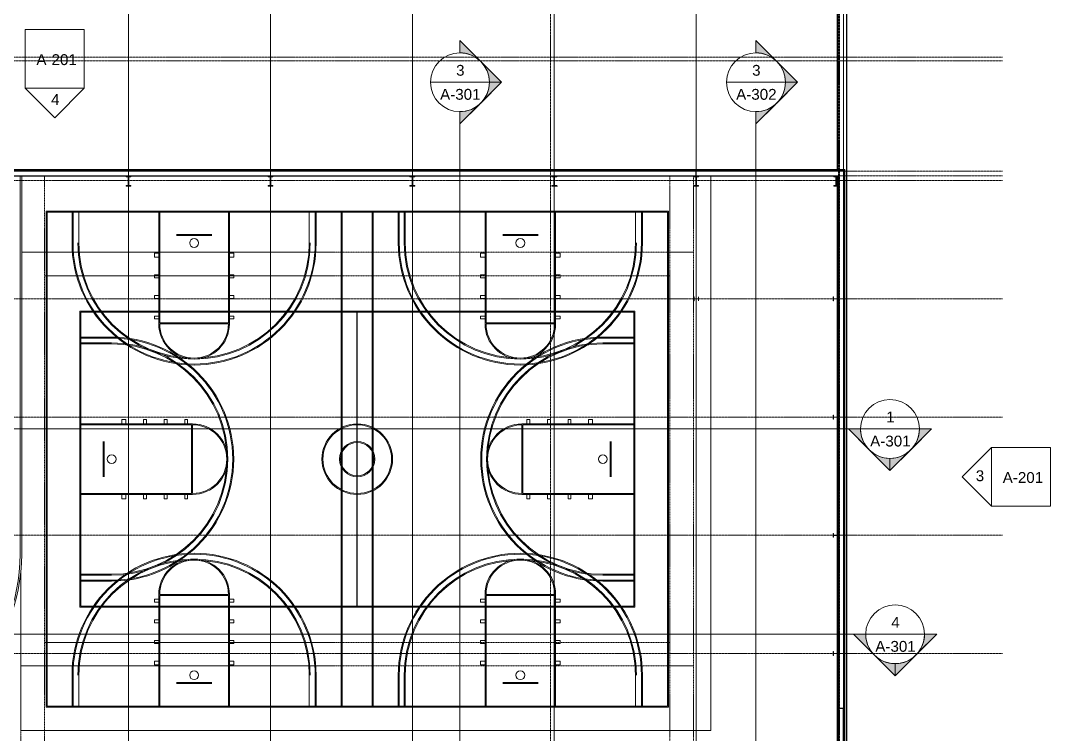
# Model space of a CAD drawing. Header units: inches. Extents: x 21400 to 32519, y -23426 to -19984.
# Drawn here: x 30418 to 32519, y -22274 to -20817 of the extents above; entities that cross this region are included whole.
import ezdxf

# ---------------------------------------------------------------- set-up
doc = ezdxf.new("R2010")
doc.units = ezdxf.units.IN
doc.header["$MEASUREMENT"] = 0
for name, pattern in [('Dash 1_16_', [0.125, 0.0625, -0.0625]), ('Grid Line 1_2_', [0.875, 0.5, -0.125, 0.125, -0.125]), ('Hidden', [0.28125, 0.1875, -0.09375])]:
    doc.linetypes.add(name, pattern=pattern)
for name, color, linetype, lineweight in [('A-FLOR', 192, 'Continuous', 9), ('A-FLOR-CLRS', 90, 'Dash 1_16_', 9), ('A-FLOR-HRAL', 11, 'Continuous', 9), ('A-FLOR-OTLN', 90, 'Continuous', 9), ('A-GLAZ-CWMG', 51, 'Continuous', 9), ('A-PROP-SBCK', 71, 'Hidden', 25), ('A-WALL', 113, 'Continuous', 9), ('A-WALL-PATT', 111, 'Continuous', 25), ('C-BLDG-PADS', 91, 'Continuous', 9), ('C-TOPO', 7, 'Continuous', 9), ('G-ANNO-SYMB', 111, 'Continuous', 9), ('L-SITE-WALL', 31, 'Continuous', 9), ('S-BEAM', 12, 'Continuous', 9), ('S-COLS', 52, 'Continuous', 9), ('S-GRID', 1, 'Continuous', 9)]:
    doc.layers.add(name, color=color, linetype=linetype, lineweight=lineweight)
doc.styles.add('Arial_1', font='arial.ttf', dxfattribs={"height": 22.129491})
pattern_1 = [(45, (5815.684, 0), (-23.758788, 23.758788), []), (45, (5815.684, 36), (-23.758788, 23.758788), [])]
pattern_2 = [(0, (5815.684, 0), (0, 30), []), (90, (5815.684, 0), (-30, 2e-15), [])]
pattern_3 = [(225, (31507.074, -22360.053), (23.758788, -23.758788), []), (225, (31507.074, -22396.053), (23.758788, -23.758788), [])]
pattern_4 = [(225, (31217.574, -22360.053), (23.758788, -23.758788), []), (225, (31217.574, -22396.053), (23.758788, -23.758788), [])]
pattern_5 = [(225, (30928.074, -22360.053), (23.758788, -23.758788), []), (225, (30928.074, -22396.053), (23.758788, -23.758788), [])]
pattern_6 = [(225, (30638.574, -22360.053), (23.758788, -23.758788), []), (225, (30638.574, -22396.053), (23.758788, -23.758788), [])]
pattern_7 = [(225, (32082.074, -22360.053), (23.758788, -23.758788), []), (225, (32082.074, -22396.053), (23.758788, -23.758788), [])]
pattern_8 = [(225, (31796.574, -22360.053), (23.758788, -23.758788), []), (225, (31796.574, -22396.053), (23.758788, -23.758788), [])]

# ---------------------------------------------------------------- blocks, each defined once
blk = doc.blocks.new('Rectangular Mullion - Profile_Polycarbonate_right-1075932-Roof Low')
at = {"layer": 'A-GLAZ-CWMG', "lineweight": 13}
for p, q in [((0, 1.141125), (-3.622, 1.141125)), ((-3.622, 1.141125), (-3.622, 0.787125)), ((-3.622, 0.787125), (-3.372, 0.787125)), ((-3.5595, 0.849625), (-3.5595, 1.078625)), ((-3.5595, 1.078625), (-0.0625, 1.078625)), ((-3.372, 0.849625), (-3.5595, 0.849625)), ((-3.372, 0.787125), (-3.372, 0.849625)), ((-0.0625, 1.078625), (-0.0625, -0.922375)), ((0, -0.984875), (0, 1.141125)), ((-2.7715, -0.859875), (-2.834, -0.859875)), ((-2.834, -0.859875), (-2.834, -0.984875)), ((-2.834, -0.984875), (0, -0.984875)), ((-2.7715, -0.922375), (-2.7715, -0.859875)), ((-0.0625, -0.922375), (-2.7715, -0.922375))]:
    blk.add_line(p, q, dxfattribs=at)
blk = doc.blocks.new('Top Rail Type - Top Rail_Internal_-939601-Roof Low')
at = {"layer": 'A-FLOR-HRAL'}
for p, q in [((24604.9, -21134.4), (24601.9, -21134.4)), ((24601.9, -21134.4), (24601.9, -21906.1)), ((24604.9, -21134.4), (24604.9, -21906.1)), ((23084.4, -21165.6), (23087.4, -21165.6)), ((23084.4, -21254.6), (23084.4, -21165.6)), ((23087.4, -21256.6), (23087.4, -21165.6)), ((22871.7, -21906.1), (22871.7, -21584.1)), ((22874.8, -21906.1), (22874.8, -21584.1)), ((24243.4, -22264.5), (23233.3, -22264.5)), ((24243.4, -22267.6), (23233.3, -22267.6))]:
    blk.add_line(p, q, dxfattribs=at)
for centre, radius, start, end in [((23233.3, -21584.1), 361.5, 114.3202, 180), ((23233.3, -21584.1), 358.5, 114.0064, 180), ((23233.3, -21906.1), 361.5, 180, 270), ((23233.3, -21906.1), 358.5, 180, 270), ((24243.4, -21906.1), 358.5, 270, 0), ((24243.4, -21906.1), 361.5, 270, 0)]:
    blk.add_arc(centre, radius, start, end, dxfattribs=at)
blk = doc.blocks.new('columns and girder2 - one-1075720-Roof Low')
at = {"layer": 'S-BEAM'}
h = blk.add_hatch(dxfattribs=at)
h.set_pattern_fill('FP_8', color=256, style=0, pattern_type=2)
h.set_pattern_definition(pattern_3)
h.paths.add_polyline_path([(5, -1.3), (3, -1.3), (3, -2), (5, -2)], flags=0)
h.paths.add_polyline_path([(-5, -1.3), (-5, -2), (-3, -2), (-3, -1.3)], flags=0)
h.paths.add_polyline_path([(5, -20), (-5, -20), (-5, -21.5), (5, -21.5)], flags=0)
h.paths.add_polyline_path([(-5, -1204.8), (-5, -1206.3), (5, -1206.3), (5, -1204.8)], flags=0)
h.paths.add_polyline_path([(5, -1224.3), (-5, -1224.3), (-5, -1225.8), (5, -1225.8)], flags=0)
h = blk.add_hatch(dxfattribs=at)
h.set_pattern_fill('FP_8', color=256, style=0, pattern_type=2)
h.set_pattern_definition(pattern_3)
h.paths.add_polyline_path([(-0.4, -11.4), (-0.5, -11.4), (-0.3, -11.4)], flags=0)
h.paths.add_polyline_path([(0, -11.5), (-0.6, -11.5), (-0.6, -20), (0.6, -20), (0.6, -11.5), (0.5, -11.5)], flags=0)
h.paths.add_polyline_path([(-0.6, -1206.3), (-0.6, -1224.3), (0.6, -1224.3), (0.6, -1206.3)], flags=0)
at = {"layer": 'S-BEAM', "lineweight": 15}
for p, q in [((-5, -1.3), (-5, -2)), ((-5, -2), (-3, -2)), ((5, -20), (-5, -20)), ((-5, -20), (-5, -21.5)), ((-0.6, -11.5), (-0.6, -20)), ((-0.6, -20), (0.6, -20)), ((0.6, -20), (0.6, -11.5)), ((3, -2), (5, -2)), ((5, -2), (5, -1.3)), ((5, -21.5), (5, -20)), ((-5, -21.5), (5, -21.5)), ((5, -1204.8), (-5, -1204.8)), ((-5, -1204.8), (-5, -1206.3)), ((-5, -1206.3), (5, -1206.3)), ((0.6, -1206.3), (-0.6, -1206.3)), ((-0.6, -1206.3), (-0.6, -1224.3)), ((0.6, -1224.3), (0.6, -1206.3)), ((5, -1206.3), (5, -1204.8)), ((5, -1224.3), (-5, -1224.3)), ((-5, -1224.3), (-5, -1225.8)), ((-0.6, -1224.3), (0.6, -1224.3)), ((5, -1225.8), (5, -1224.3))]:
    blk.add_line(p, q, dxfattribs=at)
blk = doc.blocks.new('columns and girder2 - one-V11-Roof Low')
at = {"layer": 'S-BEAM'}
h = blk.add_hatch(dxfattribs=at)
h.set_pattern_fill('FP_9', color=256, style=0, pattern_type=2)
h.set_pattern_definition(pattern_4)
h.paths.add_polyline_path([(5, -1.3), (3, -1.3), (3, -2), (5, -2)], flags=0)
h.paths.add_polyline_path([(-3, -1.3), (-5, -1.3), (-5, -2), (-3, -2), (-3, -1.7)], flags=0)
h.paths.add_polyline_path([(5, -20), (-5, -20), (-5, -21.5), (5, -21.5)], flags=0)
h.paths.add_polyline_path([(-5, -1204.8), (-5, -1206.3), (5, -1206.3), (5, -1204.8)], flags=0)
h.paths.add_polyline_path([(-5, -1224.3), (-5, -1225.8), (5, -1225.8), (5, -1224.3)], flags=0)
h = blk.add_hatch(dxfattribs=at)
h.set_pattern_fill('FP_9', color=256, style=0, pattern_type=2)
h.set_pattern_definition(pattern_4)
h.paths.add_polyline_path([(0.6, -11.5), (-0.6, -11.5), (-0.6, -20), (0.6, -20)], flags=0)
h.paths.add_polyline_path([(-0.6, -1206.3), (-0.6, -1224.3), (0.6, -1224.3), (0.6, -1206.3)], flags=0)
at = {"layer": 'S-BEAM', "lineweight": 15}
for p, q in [((-5, -1.3), (-5, -2)), ((-5, -2), (-3, -2)), ((5, -20), (-5, -20)), ((-5, -20), (-5, -21.5)), ((-0.6, -11.5), (-0.6, -20)), ((-0.6, -20), (0.6, -20)), ((0.6, -20), (0.6, -11.5)), ((3, -2), (5, -2)), ((5, -2), (5, -1.3)), ((5, -21.5), (5, -20)), ((-5, -21.5), (5, -21.5)), ((5, -1204.8), (-5, -1204.8)), ((-5, -1204.8), (-5, -1206.3)), ((-5, -1206.3), (5, -1206.3)), ((0.6, -1206.3), (-0.6, -1206.3)), ((-0.6, -1206.3), (-0.6, -1224.3)), ((0.6, -1224.3), (0.6, -1206.3)), ((5, -1206.3), (5, -1204.8)), ((5, -1224.3), (-5, -1224.3)), ((-5, -1224.3), (-5, -1225.8)), ((-0.6, -1224.3), (0.6, -1224.3)), ((5, -1225.8), (5, -1224.3))]:
    blk.add_line(p, q, dxfattribs=at)
blk = doc.blocks.new('columns and girder2 - one-V12-Roof Low')
at = {"layer": 'S-BEAM'}
h = blk.add_hatch(dxfattribs=at)
h.set_pattern_fill('FP_10', color=256, style=0, pattern_type=2)
h.set_pattern_definition(pattern_5)
h.paths.add_polyline_path([(5, -1.3), (3, -1.3), (3, -2), (5, -2)], flags=0)
h.paths.add_polyline_path([(-3, -1.3), (-5, -1.3), (-5, -2), (-3, -2), (-3, -1.7)], flags=0)
h.paths.add_polyline_path([(5, -20), (-5, -20), (-5, -21.5), (5, -21.5)], flags=0)
h.paths.add_polyline_path([(-5, -1204.8), (-5, -1206.3), (5, -1206.3), (5, -1204.8)], flags=0)
h.paths.add_polyline_path([(-5, -1224.3), (-5, -1225.8), (5, -1225.8), (5, -1224.3)], flags=0)
h = blk.add_hatch(dxfattribs=at)
h.set_pattern_fill('FP_10', color=256, style=0, pattern_type=2)
h.set_pattern_definition(pattern_5)
h.paths.add_polyline_path([(-0.4, -11.4), (0, -11.4), (0, -11.4)], flags=0)
h.paths.add_polyline_path([(0.6, -11.5), (-0.6, -11.5), (-0.6, -20), (0.6, -20)], flags=0)
h.paths.add_polyline_path([(-0.6, -1206.3), (-0.6, -1224.3), (0.6, -1224.3), (0.6, -1206.3)], flags=0)
at = {"layer": 'S-BEAM', "lineweight": 15}
for p, q in [((-5, -1.3), (-5, -2)), ((-5, -2), (-3, -2)), ((5, -20), (-5, -20)), ((-5, -20), (-5, -21.5)), ((-0.6, -11.5), (-0.6, -20)), ((-0.6, -20), (0.6, -20)), ((0.6, -20), (0.6, -11.5)), ((3, -2), (5, -2)), ((5, -2), (5, -1.3)), ((5, -21.5), (5, -20)), ((-5, -21.5), (5, -21.5)), ((5, -1204.8), (-5, -1204.8)), ((-5, -1204.8), (-5, -1206.3)), ((-5, -1206.3), (5, -1206.3)), ((0.6, -1206.3), (-0.6, -1206.3)), ((-0.6, -1206.3), (-0.6, -1224.3)), ((0.6, -1224.3), (0.6, -1206.3)), ((5, -1206.3), (5, -1204.8)), ((5, -1224.3), (-5, -1224.3)), ((-5, -1224.3), (-5, -1225.8)), ((-0.6, -1224.3), (0.6, -1224.3)), ((5, -1225.8), (5, -1224.3))]:
    blk.add_line(p, q, dxfattribs=at)
blk = doc.blocks.new('columns and girder2 - one-V13-Roof Low')
at = {"layer": 'S-BEAM'}
h = blk.add_hatch(dxfattribs=at)
h.set_pattern_fill('FP_11', color=256, style=0, pattern_type=2)
h.set_pattern_definition(pattern_6)
h.paths.add_polyline_path([(-5, -1.3), (-5, -2), (-3, -2), (-3, -1.3), (-3.2, -1.3)], flags=0)
h.paths.add_polyline_path([(5, -1.3), (3, -1.3), (3, -2), (5, -2)], flags=0)
h.paths.add_polyline_path([(5, -20), (-5, -20), (-5, -21.5), (5, -21.5)], flags=0)
h.paths.add_polyline_path([(5, -1204.8), (-5, -1204.8), (-5, -1206.3), (5, -1206.3)], flags=0)
h.paths.add_polyline_path([(5, -1224.3), (-5, -1224.3), (-5, -1225.8), (5, -1225.8)], flags=0)
h = blk.add_hatch(dxfattribs=at)
h.set_pattern_fill('FP_11', color=256, style=0, pattern_type=2)
h.set_pattern_definition(pattern_6)
h.paths.add_polyline_path([(0.6, -11.5), (-0.6, -11.5), (-0.6, -20), (0.6, -20)], flags=0)
h.paths.add_polyline_path([(-0.6, -1206.3), (-0.6, -1224.3), (0.6, -1224.3), (0.6, -1206.3)], flags=0)
at = {"layer": 'S-BEAM', "lineweight": 15}
for p, q in [((-5, -1.3), (-5, -2)), ((-5, -2), (-3, -2)), ((5, -20), (-5, -20)), ((-5, -20), (-5, -21.5)), ((-0.6, -11.5), (-0.6, -20)), ((-0.6, -20), (0.6, -20)), ((0.6, -20), (0.6, -11.5)), ((3, -2), (5, -2)), ((5, -2), (5, -1.3)), ((5, -21.5), (5, -20)), ((-5, -21.5), (5, -21.5)), ((5, -1204.8), (-5, -1204.8)), ((-5, -1204.8), (-5, -1206.3)), ((-5, -1206.3), (5, -1206.3)), ((0.6, -1206.3), (-0.6, -1206.3)), ((-0.6, -1206.3), (-0.6, -1224.3)), ((0.6, -1224.3), (0.6, -1206.3)), ((5, -1206.3), (5, -1204.8)), ((5, -1224.3), (-5, -1224.3)), ((-5, -1224.3), (-5, -1225.8)), ((-0.6, -1224.3), (0.6, -1224.3)), ((5, -1225.8), (5, -1224.3))]:
    blk.add_line(p, q, dxfattribs=at)
blk = doc.blocks.new('columns and girder2 - one-V20-Roof Low')
at = {"layer": 'S-BEAM'}
h = blk.add_hatch(dxfattribs=at)
h.set_pattern_fill('FP_18', color=256, style=0, pattern_type=2)
h.set_pattern_definition(pattern_7)
h.paths.add_polyline_path([(5, -1.3), (-5, -1.3), (-5, -2), (5, -2)], flags=0)
h.paths.add_polyline_path([(-5, -20), (-5, -21.5), (5, -21.5), (5, -20)], flags=0)
h.paths.add_polyline_path([(5, -1204.8), (-4.3, -1204.8), (-4.3, -1206.3), (5, -1206.3)], flags=0)
h.paths.add_polyline_path([(5, -1224.3), (-4.3, -1224.3), (-4.3, -1225), (-5, -1225), (-5, -1225.8), (5, -1225.8), (5, -1225)], flags=0)
h = blk.add_hatch(dxfattribs=at)
h.set_pattern_fill('FP_18', color=256, style=0, pattern_type=2)
h.set_pattern_definition(pattern_7)
h.paths.add_polyline_path([(0.6, -2), (-0.6, -2), (-0.6, -20), (0.6, -20), (0.6, -3.9)], flags=0)
h.paths.add_polyline_path([(-0.6, -1206.3), (-0.6, -1224.3), (0.6, -1224.3), (0.6, -1206.3)], flags=0)
at = {"layer": 'S-BEAM', "lineweight": 15}
for p, q in [((-5, -2), (5, -2)), ((5, -20), (-5, -20)), ((0.6, -2), (-0.6, -2)), ((-0.6, -2), (-0.6, -20)), ((-0.6, -20), (0.6, -20)), ((0.6, -20), (0.6, -2)), ((5, -2), (5, -1.3)), ((5, -21.5), (5, -20)), ((-5, -21.5), (5, -21.5)), ((5, -1204.8), (-4.3, -1204.8)), ((-4.3, -1206.3), (5, -1206.3)), ((0.6, -1206.3), (-0.6, -1206.3)), ((-0.6, -1206.3), (-0.6, -1224.3)), ((0.6, -1224.3), (0.6, -1206.3)), ((5, -1206.3), (5, -1204.8)), ((5, -1224.3), (-4.3, -1224.3)), ((-0.6, -1224.3), (0.6, -1224.3)), ((5, -1225.8), (5, -1224.3))]:
    blk.add_line(p, q, dxfattribs=at)
blk = doc.blocks.new('columns and girder2 - one-V21-Roof Low')
at = {"layer": 'S-BEAM'}
h = blk.add_hatch(dxfattribs=at)
h.set_pattern_fill('FP_19', color=256, style=0, pattern_type=2)
h.set_pattern_definition(pattern_8)
h.paths.add_polyline_path([(-5, -1.3), (-5, -2), (-3, -2), (-3, -1.3)], flags=0)
h.paths.add_polyline_path([(5, -1.3), (3, -1.3), (3, -2), (5, -2)], flags=0)
h.paths.add_polyline_path([(5, -20), (-5, -20), (-5, -21.5), (5, -21.5)], flags=0)
h.paths.add_polyline_path([(-5, -1204.8), (-5, -1206.3), (5, -1206.3), (5, -1204.8)], flags=0)
h.paths.add_polyline_path([(5, -1224.3), (-5, -1224.3), (-5, -1225.8), (5, -1225.8)], flags=0)
h = blk.add_hatch(dxfattribs=at)
h.set_pattern_fill('FP_19', color=256, style=0, pattern_type=2)
h.set_pattern_definition(pattern_8)
h.paths.add_polyline_path([(-0.4, -11.8), (-0.4, -11.9), (-0.1, -11.8)], flags=0)
h.paths.add_polyline_path([(-0.4, -12.8), (-0.1, -12.8), (-0.1, -12.8)], flags=0)
h.paths.add_polyline_path([(0.6, -12.9), (-0.6, -12.9), (-0.6, -20), (0.6, -20), (0.6, -13.6)], flags=0)
h.paths.add_polyline_path([(-0.6, -1206.3), (-0.6, -1224.3), (0.6, -1224.3), (0.6, -1206.3)], flags=0)
at = {"layer": 'S-BEAM', "lineweight": 15}
for p, q in [((-5, -1.3), (-5, -2)), ((-5, -2), (-3, -2)), ((5, -20), (-5, -20)), ((-5, -20), (-5, -21.5)), ((-0.6, -12.9), (-0.6, -20)), ((-0.6, -20), (0.6, -20)), ((0.6, -20), (0.6, -12.9)), ((3, -2), (5, -2)), ((5, -2), (5, -1.3)), ((5, -21.5), (5, -20)), ((-5, -21.5), (5, -21.5)), ((5, -1204.8), (-5, -1204.8)), ((-5, -1204.8), (-5, -1206.3)), ((-5, -1206.3), (5, -1206.3)), ((0.6, -1206.3), (-0.6, -1206.3)), ((-0.6, -1206.3), (-0.6, -1224.3)), ((0.6, -1224.3), (0.6, -1206.3)), ((5, -1206.3), (5, -1204.8)), ((5, -1224.3), (-5, -1224.3)), ((-5, -1224.3), (-5, -1225.8)), ((-0.6, -1224.3), (0.6, -1224.3)), ((5, -1225.8), (5, -1224.3))]:
    blk.add_line(p, q, dxfattribs=at)
blk = doc.blocks.new('Girt_Z - 10_D-1076302-Roof Low')
at = {"layer": 'S-BEAM'}
for p, q in [((26271.4, -22220.4), (26271.4, -22364.1)), ((26280.7, -22364.1), (26280.7, -22220.4)), ((26280.8, -22364.1), (26280.8, -22220.4)), ((26281.4, -22364.1), (26281.4, -22220.4)), ((26273.4, -22364.1), (26271.6, -22364.1)), ((26280.8, -22364.1), (26280.7, -22364.1)), ((26281.4, -22364.1), (26280.8, -22364.1))]:
    blk.add_line(p, q, dxfattribs=at)
blk = doc.blocks.new('Section - Section Head - Filled-1526-Roof Low')
at = {"layer": 'G-ANNO-SYMB'}
h = blk.add_hatch(color=256, dxfattribs=at)
edge = h.paths.add_edge_path(flags=0)
edge.add_line((-0.4268, 0.1768), (-0.25, 0.3536))
edge.add_line((-0.25, 0.3536), (-0.25, 0.25))
edge.add_arc((-0.25, 0), 0.25, 90, 135)
h = blk.add_hatch(color=256, dxfattribs=at)
edge = h.paths.add_edge_path(flags=0)
edge.add_arc((-0.25, 0), 0.25, 45, 90)
edge.add_line((-0.25, 0.25), (-0.25, 0.3536))
edge.add_line((-0.25, 0.3536), (-0.0732, 0.1768))
h = blk.add_hatch(color=256, dxfattribs=at)
edge = h.paths.add_edge_path(flags=0)
edge.add_arc((-0.25, 0), 0.2503, 137.9216, 180)
edge.add_line((-0.5003, 0), (-0.6036, 0))
edge.add_line((-0.6036, 0), (-0.4358, 0.1678))
h = blk.add_hatch(color=256, dxfattribs=at)
edge = h.paths.add_edge_path(flags=0)
edge.add_line((-0.0642, 0.1678), (0.1036, 0))
edge.add_line((0.1036, 0), (0.0003, 0))
edge.add_arc((-0.25, 0), 0.2503, 0, 42.0784)
for p, q in [((-0.25, 0.3536), (-0.6036, 0)), ((-0.25, 0.3536), (-0.4268, 0.1768)), ((-0.25, 0.3536), (0.1036, 0)), ((-0.25, 0.25), (-0.25, 0.3536)), ((-0.0732, 0.1768), (-0.25, 0.3536)), ((-0.25, 0.3536), (-0.25, 0.25)), ((-0.4358, 0.1678), (-0.6036, 0)), ((0.1036, 0), (-0.0642, 0.1678)), ((-0.6036, 0), (-0.5003, 0)), ((0.0003, 0), (0.1036, 0)), ((-0.5, 0), (-0.6036, 0)), ((0, 0), (0.1036, 0))]:
    blk.add_line(p, q, dxfattribs=at)
for radius, start, end in [(0.25, 360, 180), (0.25, 90, 135), (0.25, 45, 90), (0.2503, 137.9216, 180), (0.2503, 0, 42.0784), (0.25, 180, 360)]:
    blk.add_arc((-0.25, 0), radius, start, end, dxfattribs=at)
blk = doc.blocks.new('Elevation - Detail Number-93309-Roof Low')
at = {"layer": 'G-ANNO-SYMB'}
for p, q in [((-0.25, -0.25), (-0.25, 0.25)), ((-0.25, 0.25), (0.25, 0.25)), ((0.25, 0.25), (0.25, -0.25)), ((0.25, -0.25), (-0.25, -0.25))]:
    blk.add_line(p, q, dxfattribs=at)
blk = doc.blocks.new('Elevation - Detail Number-93036-Roof Low')
at = {"layer": 'G-ANNO-SYMB'}
for p, q in [((0, 0.25), (-0.25, 0)), ((0.25, 0), (0, 0.25)), ((-0.25, 0), (0.25, 0))]:
    blk.add_line(p, q, dxfattribs=at)

msp = doc.modelspace()

# ---------------------------------------------------------------- hatches: boundary and pattern name
at = {"layer": 'A-WALL-PATT', "lineweight": 9}
h = msp.add_hatch(dxfattribs=at)
h.set_pattern_fill('FP_3', color=256, style=0, pattern_type=2)
h.set_pattern_definition(pattern_2)
h.paths.add_polyline_path([(28862, -21124.3), (31796.7, -21124.3), (31796.7, -21123.3), (28597.1, -21123.3), (28597.1, -21124.3), (28723.8, -21124.3)], flags=0)
h = msp.add_hatch(dxfattribs=at)
h.set_pattern_fill('FP_3', color=256, style=0, pattern_type=2)
h.set_pattern_definition(pattern_2)
h.paths.add_polyline_path([(32087.1, -21124.3), (32097.1, -21124.3), (32097.1, -21123.3), (31796.7, -21123.3), (31796.7, -21124.3)], flags=0)
h = msp.add_hatch(dxfattribs=at)
h.set_pattern_fill('FP_3', color=256, style=0, pattern_type=2)
h.set_pattern_definition(pattern_2)
h.paths.add_polyline_path([(32097.1, -22220.4), (32098.1, -22220.4), (32098.1, -21123.3), (32097.1, -21123.3), (32097.1, -22181.8)], flags=0)
at = {"layer": 'S-COLS'}
h = msp.add_hatch(dxfattribs=at)
h.set_pattern_fill('FP_2', color=256, style=0, pattern_type=2)
h.set_pattern_definition(pattern_1)
h.paths.add_polyline_path([(32087.1, -21389.1), (32087.1, -21381.1), (32086.6, -21381.1), (32086.6, -21384.2), (32086.4, -21384.7), (32085.9, -21384.9), (32077.4, -21384.9), (32077, -21384.7), (32076.8, -21384.2), (32076.8, -21381.1), (32076.3, -21381.1), (32076.3, -21389.1), (32076.8, -21389.1), (32076.8, -21385.9), (32077, -21385.4), (32077.4, -21385.2), (32085.9, -21385.2), (32086.4, -21385.4), (32086.6, -21385.9), (32086.6, -21389.1)], flags=0)
h = msp.add_hatch(dxfattribs=at)
h.set_pattern_fill('FP_2', color=256, style=0, pattern_type=2)
h.set_pattern_definition(pattern_1)
h.paths.add_polyline_path([(32087.1, -21630.3), (32087.1, -21622.3), (32086.6, -21622.3), (32086.6, -21625.5), (32086.4, -21626), (32085.9, -21626.2), (32077.4, -21626.2), (32077, -21626), (32076.8, -21625.5), (32076.8, -21622.3), (32076.3, -21622.3), (32076.3, -21630.3), (32076.8, -21630.3), (32076.8, -21627.1), (32077, -21626.6), (32077.4, -21626.4), (32085.9, -21626.4), (32086.4, -21626.6), (32086.6, -21627.1), (32086.6, -21630.3)], flags=0)
h = msp.add_hatch(dxfattribs=at)
h.set_pattern_fill('FP_2', color=256, style=0, pattern_type=2)
h.set_pattern_definition(pattern_1)
h.paths.add_polyline_path([(32087.1, -21871.6), (32087.1, -21863.6), (32086.6, -21863.6), (32086.6, -21866.7), (32086.4, -21867.2), (32085.9, -21867.4), (32077.4, -21867.4), (32077, -21867.2), (32076.8, -21866.7), (32076.8, -21863.6), (32076.3, -21863.6), (32076.3, -21871.6), (32076.8, -21871.6), (32076.8, -21868.4), (32077, -21867.9), (32077.4, -21867.7), (32085.9, -21867.7), (32086.4, -21867.9), (32086.6, -21868.4), (32086.6, -21871.6)], flags=0)
h = msp.add_hatch(dxfattribs=at)
h.set_pattern_fill('FP_2', color=256, style=0, pattern_type=2)
h.set_pattern_definition(pattern_1)
h.paths.add_polyline_path([(32087.1, -22112.8), (32087.1, -22104.8), (32086.6, -22104.8), (32086.6, -22108), (32086.4, -22108.5), (32085.9, -22108.7), (32077.4, -22108.7), (32077, -22108.5), (32076.8, -22108), (32076.8, -22104.8), (32076.3, -22104.8), (32076.3, -22112.8), (32076.8, -22112.8), (32076.8, -22109.6), (32077, -22109.1), (32077.4, -22108.9), (32085.9, -22108.9), (32086.4, -22109.1), (32086.6, -22109.6), (32086.6, -22112.8)], flags=0)

# ---------------------------------------------------------------- linework, layer by layer
at = {"layer": 'A-FLOR'}
for p, q in [((30419.1, -21134.3), (30419.1, -21134.4)), ((31826.3, -22266.1), (31826.3, -21134.3)), ((30419.1, -21938.5), (30419.1, -22266.1)), ((30419.1, -22266.1), (31826.3, -22266.1))]:
    msp.add_line(p, q, dxfattribs=at)
at = {"layer": 'A-FLOR-CLRS'}
for p, q in [((30419.1, -21134.3), (30419.1, -21134.4)), ((30467.1, -21134.3), (30467.1, -22290.1)), ((31743.1, -22290.1), (31743.1, -21134.3)), ((31791.1, -22338.1), (31791.1, -21134.3)), ((31791.1, -21290.1), (30420.6, -21290.1)), ((31743.1, -21338.1), (30467.1, -21338.1)), ((30419.1, -21938.5), (30419.1, -22338.1)), ((31743.1, -22086.1), (30467.1, -22086.1)), ((31791.1, -22134.1), (30419.1, -22134.1))]:
    msp.add_line(p, q, dxfattribs=at)
at = {"layer": 'A-FLOR-OTLN'}
for p, q in [((30470.3, -21206.1), (31739.9, -21206.1)), ((30470.3, -21206.1), (30470.3, -22218.1)), ((30472.3, -21208.1), (30472.3, -22216.1)), ((30472.3, -21208.1), (31737.9, -21208.1)), ((30523.3, -21271.1), (30523.3, -21208.1)), ((30525.3, -21271.1), (30525.3, -21208.1)), ((30537.3, -21271.1), (30537.3, -21208.1)), ((30700.3, -21436.1), (30700.3, -21208.1)), ((30702.3, -21434.1), (30702.3, -21208.1)), ((30842.3, -21434.1), (30842.3, -21208.1)), ((30844.3, -21436.1), (30844.3, -21208.1)), ((31007.3, -21271.1), (31007.3, -21208.1)), ((31019.3, -21271.1), (31019.3, -21208.1)), ((31021.3, -21271.1), (31021.3, -21208.1)), ((31072.3, -21206.1), (31072.3, -22218.1)), ((31074.3, -21208.1), (31074.3, -22216.1)), ((31135.9, -21208.1), (31135.9, -22216.1)), ((31137.9, -21206.1), (31137.9, -22218.1)), ((31188.9, -21271.1), (31188.9, -21208.1)), ((31190.9, -21271.1), (31190.9, -21208.1)), ((31200.9, -21271.1), (31200.9, -21208.1)), ((31202.9, -21271.1), (31202.9, -21208.1)), ((31365.9, -21436.1), (31365.9, -21208.1)), ((31367.9, -21434.1), (31367.9, -21208.1)), ((31507.9, -21434.1), (31507.9, -21208.1)), ((31509.9, -21436.1), (31509.9, -21208.1)), ((31672.9, -21271.1), (31672.9, -21208.1)), ((31684.9, -21271.1), (31684.9, -21208.1)), ((31686.9, -21271.1), (31686.9, -21208.1)), ((31737.9, -21208.1), (31737.9, -22216.1)), ((31739.9, -21206.1), (31739.9, -22218.1)), ((30736.3, -21254.1), (30808.3, -21254.1)), ((30736.3, -21256.1), (30808.3, -21256.1)), ((31473.9, -21254.1), (31401.9, -21254.1)), ((31473.9, -21256.1), (31401.9, -21256.1)), ((30700.3, -21292.1), (30691.3, -21292.1)), ((30691.3, -21300.1), (30691.3, -21292.1)), ((30700.3, -21300.1), (30691.3, -21300.1)), ((30844.3, -21292.1), (30853.3, -21292.1)), ((30844.3, -21300.1), (30853.3, -21300.1)), ((30853.3, -21300.1), (30853.3, -21292.1)), ((31365.9, -21292.1), (31356.9, -21292.1)), ((31356.9, -21300.1), (31356.9, -21292.1)), ((31365.9, -21300.1), (31356.9, -21300.1)), ((31509.9, -21292.1), (31518.9, -21292.1)), ((31509.9, -21300.1), (31518.9, -21300.1)), ((31518.9, -21300.1), (31518.9, -21292.1)), ((30700.3, -21336.1), (30691.3, -21336.1)), ((30691.3, -21342.1), (30691.3, -21336.1)), ((30700.3, -21342.1), (30691.3, -21342.1)), ((30844.3, -21336.1), (30853.3, -21336.1)), ((30844.3, -21342.1), (30853.3, -21342.1)), ((30853.3, -21342.1), (30853.3, -21336.1)), ((31365.9, -21336.1), (31356.9, -21336.1)), ((31356.9, -21342.1), (31356.9, -21336.1)), ((31365.9, -21342.1), (31356.9, -21342.1)), ((31509.9, -21336.1), (31518.9, -21336.1)), ((31509.9, -21342.1), (31518.9, -21342.1)), ((31518.9, -21342.1), (31518.9, -21336.1)), ((30700.3, -21378.1), (30691.3, -21378.1)), ((30691.3, -21384.1), (30691.3, -21378.1)), ((30700.3, -21384.1), (30691.3, -21384.1)), ((30844.3, -21378.1), (30853.3, -21378.1)), ((30844.3, -21384.1), (30853.3, -21384.1)), ((30853.3, -21384.1), (30853.3, -21378.1)), ((31365.9, -21378.1), (31356.9, -21378.1)), ((31356.9, -21384.1), (31356.9, -21378.1)), ((31365.9, -21384.1), (31356.9, -21384.1)), ((31509.9, -21378.1), (31518.9, -21378.1)), ((31509.9, -21384.1), (31518.9, -21384.1)), ((31518.9, -21384.1), (31518.9, -21378.1)), ((31671.1, -21410.1), (30539.1, -21410.1)), ((30539.1, -21410.1), (30539.1, -22014.1)), ((30541.1, -21412.1), (30541.1, -22012.1)), ((31669.1, -21412.1), (30541.1, -21412.1)), ((30700.3, -21420.1), (30691.3, -21420.1)), ((30691.3, -21426.1), (30691.3, -21420.1)), ((30700.3, -21426.1), (30691.3, -21426.1)), ((30844.3, -21420.1), (30853.3, -21420.1)), ((30844.3, -21426.1), (30853.3, -21426.1)), ((30853.3, -21426.1), (30853.3, -21420.1)), ((31104.1, -21412.1), (31104.1, -22012.1)), ((31105.1, -21412.1), (31105.1, -22012.1)), ((31365.9, -21420.1), (31356.9, -21420.1)), ((31356.9, -21426.1), (31356.9, -21420.1)), ((31365.9, -21426.1), (31356.9, -21426.1)), ((31509.9, -21420.1), (31518.9, -21420.1)), ((31509.9, -21426.1), (31518.9, -21426.1)), ((31518.9, -21426.1), (31518.9, -21420.1)), ((31669.1, -22012.1), (31669.1, -21412.1)), ((31671.1, -22014.1), (31671.1, -21410.1)), ((30702.3, -21434.1), (30842.3, -21434.1)), ((30702.3, -21436.1), (30842.3, -21436.1)), ((31507.9, -21434.1), (31367.9, -21434.1)), ((31507.9, -21436.1), (31367.9, -21436.1)), ((30604.1, -21463.1), (30541.1, -21463.1)), ((30604.1, -21465.1), (30541.1, -21465.1)), ((31606.1, -21463.1), (31669.1, -21463.1)), ((31606.1, -21465.1), (31669.1, -21465.1)), ((30604.1, -21475.1), (30541.1, -21475.1)), ((30604.1, -21477.1), (30541.1, -21477.1)), ((31606.1, -21475.1), (31669.1, -21475.1)), ((31606.1, -21477.1), (31669.1, -21477.1)), ((30625.1, -21640.1), (30625.1, -21631.1)), ((30633.1, -21631.1), (30625.1, -21631.1)), ((30633.1, -21640.1), (30633.1, -21631.1)), ((30669.1, -21640.1), (30669.1, -21631.1)), ((30675.1, -21631.1), (30669.1, -21631.1)), ((30675.1, -21640.1), (30675.1, -21631.1)), ((30711.1, -21640.1), (30711.1, -21631.1)), ((30717.1, -21631.1), (30711.1, -21631.1)), ((30717.1, -21640.1), (30717.1, -21631.1)), ((30753.1, -21640.1), (30753.1, -21631.1)), ((30759.1, -21631.1), (30753.1, -21631.1)), ((30759.1, -21640.1), (30759.1, -21631.1)), ((31451.1, -21631.1), (31457.1, -21631.1)), ((31451.1, -21640.1), (31451.1, -21631.1)), ((31457.1, -21640.1), (31457.1, -21631.1)), ((31493.1, -21631.1), (31499.1, -21631.1)), ((31493.1, -21640.1), (31493.1, -21631.1)), ((31499.1, -21640.1), (31499.1, -21631.1)), ((31535.1, -21631.1), (31541.1, -21631.1)), ((31535.1, -21640.1), (31535.1, -21631.1)), ((31541.1, -21640.1), (31541.1, -21631.1)), ((31577.1, -21631.1), (31585.1, -21631.1)), ((31577.1, -21640.1), (31577.1, -21631.1)), ((31585.1, -21640.1), (31585.1, -21631.1)), ((30769.1, -21640.1), (30541.1, -21640.1)), ((30767.1, -21642.1), (30541.1, -21642.1)), ((30767.1, -21782.1), (30767.1, -21642.1)), ((30769.1, -21782.1), (30769.1, -21642.1)), ((31441.1, -21640.1), (31669.1, -21640.1)), ((31441.1, -21782.1), (31441.1, -21642.1)), ((31443.1, -21782.1), (31443.1, -21642.1)), ((31443.1, -21642.1), (31669.1, -21642.1)), ((30587.1, -21748.1), (30587.1, -21676.1)), ((30589.1, -21748.1), (30589.1, -21676.1)), ((31621.1, -21748.1), (31621.1, -21676.1)), ((31623.1, -21748.1), (31623.1, -21676.1)), ((30767.1, -21782.1), (30541.1, -21782.1)), ((30769.1, -21784.1), (30541.1, -21784.1)), ((30625.1, -21784.1), (30625.1, -21793.1)), ((30633.1, -21784.1), (30633.1, -21793.1)), ((30669.1, -21784.1), (30669.1, -21793.1)), ((30675.1, -21784.1), (30675.1, -21793.1)), ((30711.1, -21784.1), (30711.1, -21793.1)), ((30717.1, -21784.1), (30717.1, -21793.1)), ((30753.1, -21784.1), (30753.1, -21793.1)), ((30759.1, -21784.1), (30759.1, -21793.1)), ((31441.1, -21784.1), (31669.1, -21784.1)), ((31443.1, -21782.1), (31669.1, -21782.1)), ((31451.1, -21784.1), (31451.1, -21793.1)), ((31457.1, -21784.1), (31457.1, -21793.1)), ((31493.1, -21784.1), (31493.1, -21793.1)), ((31499.1, -21784.1), (31499.1, -21793.1)), ((31535.1, -21784.1), (31535.1, -21793.1)), ((31541.1, -21784.1), (31541.1, -21793.1)), ((31577.1, -21784.1), (31577.1, -21793.1)), ((31585.1, -21784.1), (31585.1, -21793.1)), ((30633.1, -21793.1), (30625.1, -21793.1)), ((30675.1, -21793.1), (30669.1, -21793.1)), ((30717.1, -21793.1), (30711.1, -21793.1)), ((30759.1, -21793.1), (30753.1, -21793.1)), ((31451.1, -21793.1), (31457.1, -21793.1)), ((31493.1, -21793.1), (31499.1, -21793.1)), ((31535.1, -21793.1), (31541.1, -21793.1)), ((31577.1, -21793.1), (31585.1, -21793.1)), ((30604.1, -21947.1), (30541.1, -21947.1)), ((30604.1, -21949.1), (30541.1, -21949.1)), ((31606.1, -21947.1), (31669.1, -21947.1)), ((31606.1, -21949.1), (31669.1, -21949.1)), ((30604.1, -21959.1), (30541.1, -21959.1)), ((30604.1, -21961.1), (30541.1, -21961.1)), ((31606.1, -21959.1), (31669.1, -21959.1)), ((31606.1, -21961.1), (31669.1, -21961.1)), ((30700.3, -21988.1), (30700.3, -22216.1)), ((30702.3, -21988.1), (30842.3, -21988.1)), ((30702.3, -21990.1), (30842.3, -21990.1)), ((30702.3, -21990.1), (30702.3, -22216.1)), ((30842.3, -21990.1), (30842.3, -22216.1)), ((30844.3, -21988.1), (30844.3, -22216.1)), ((31365.9, -21988.1), (31365.9, -22216.1)), ((31507.9, -21988.1), (31367.9, -21988.1)), ((31507.9, -21990.1), (31367.9, -21990.1)), ((31367.9, -21990.1), (31367.9, -22216.1)), ((31507.9, -21990.1), (31507.9, -22216.1)), ((31509.9, -21988.1), (31509.9, -22216.1)), ((30539.1, -22014.1), (31671.1, -22014.1)), ((30541.1, -22012.1), (31669.1, -22012.1)), ((30691.3, -21998.1), (30691.3, -22004.1)), ((30700.3, -21998.1), (30691.3, -21998.1)), ((30700.3, -22004.1), (30691.3, -22004.1)), ((30844.3, -21998.1), (30853.3, -21998.1)), ((30844.3, -22004.1), (30853.3, -22004.1)), ((30853.3, -21998.1), (30853.3, -22004.1)), ((31356.9, -21998.1), (31356.9, -22004.1)), ((31365.9, -21998.1), (31356.9, -21998.1)), ((31365.9, -22004.1), (31356.9, -22004.1)), ((31509.9, -21998.1), (31518.9, -21998.1)), ((31509.9, -22004.1), (31518.9, -22004.1)), ((31518.9, -21998.1), (31518.9, -22004.1)), ((30691.3, -22040.1), (30691.3, -22046.1)), ((30700.3, -22040.1), (30691.3, -22040.1)), ((30700.3, -22046.1), (30691.3, -22046.1)), ((30844.3, -22040.1), (30853.3, -22040.1)), ((30844.3, -22046.1), (30853.3, -22046.1)), ((30853.3, -22040.1), (30853.3, -22046.1)), ((31356.9, -22040.1), (31356.9, -22046.1)), ((31365.9, -22040.1), (31356.9, -22040.1)), ((31365.9, -22046.1), (31356.9, -22046.1)), ((31509.9, -22040.1), (31518.9, -22040.1)), ((31509.9, -22046.1), (31518.9, -22046.1)), ((31518.9, -22040.1), (31518.9, -22046.1)), ((30691.3, -22082.1), (30691.3, -22088.1)), ((30700.3, -22082.1), (30691.3, -22082.1)), ((30700.3, -22088.1), (30691.3, -22088.1)), ((30844.3, -22082.1), (30853.3, -22082.1)), ((30844.3, -22088.1), (30853.3, -22088.1)), ((30853.3, -22082.1), (30853.3, -22088.1)), ((31356.9, -22082.1), (31356.9, -22088.1)), ((31365.9, -22082.1), (31356.9, -22082.1)), ((31365.9, -22088.1), (31356.9, -22088.1)), ((31509.9, -22082.1), (31518.9, -22082.1)), ((31509.9, -22088.1), (31518.9, -22088.1)), ((31518.9, -22082.1), (31518.9, -22088.1)), ((30691.3, -22124.1), (30691.3, -22132.1)), ((30700.3, -22124.1), (30691.3, -22124.1)), ((30700.3, -22132.1), (30691.3, -22132.1)), ((30844.3, -22124.1), (30853.3, -22124.1)), ((30844.3, -22132.1), (30853.3, -22132.1)), ((30853.3, -22124.1), (30853.3, -22132.1)), ((31356.9, -22124.1), (31356.9, -22132.1)), ((31365.9, -22124.1), (31356.9, -22124.1)), ((31365.9, -22132.1), (31356.9, -22132.1)), ((31509.9, -22124.1), (31518.9, -22124.1)), ((31509.9, -22132.1), (31518.9, -22132.1)), ((31518.9, -22124.1), (31518.9, -22132.1)), ((30523.3, -22153.1), (30523.3, -22216.1)), ((30525.3, -22153.1), (30525.3, -22216.1)), ((30537.3, -22153.1), (30537.3, -22216.1)), ((31007.3, -22153.1), (31007.3, -22216.1)), ((31019.3, -22153.1), (31019.3, -22216.1)), ((31021.3, -22153.1), (31021.3, -22216.1)), ((31188.9, -22153.1), (31188.9, -22216.1)), ((31190.9, -22153.1), (31190.9, -22216.1)), ((31200.9, -22153.1), (31200.9, -22216.1)), ((31202.9, -22153.1), (31202.9, -22216.1)), ((31672.9, -22153.1), (31672.9, -22216.1)), ((31684.9, -22153.1), (31684.9, -22216.1)), ((31686.9, -22153.1), (31686.9, -22216.1)), ((30736.3, -22168.1), (30808.3, -22168.1)), ((30736.3, -22170.1), (30808.3, -22170.1)), ((31473.9, -22168.1), (31401.9, -22168.1)), ((31473.9, -22170.1), (31401.9, -22170.1)), ((30470.3, -22218.1), (31739.9, -22218.1)), ((30472.3, -22216.1), (31737.9, -22216.1))]:
    msp.add_line(p, q, dxfattribs=at)
for centre, radius in [((30772.3, -21271.1), 9), ((31437.9, -21271.1), 9), ((31105.1, -21712.1), 72), ((31105.1, -21712.1), 70), ((31105.1, -21712.1), 36), ((31105.1, -21712.1), 34), ((30604.1, -21712.1), 9), ((31606.1, -21712.1), 9), ((30772.3, -22153.1), 9), ((31437.9, -22153.1), 9)]:
    msp.add_circle(centre, radius, dxfattribs=at)
for centre, radius, start, end in [((30772.3, -21271.1), 249, 180, 270), ((30772.3, -21271.1), 247, 180, 270), ((30772.3, -21271.1), 237, 180, 270), ((30772.3, -21271.1), 235, 180, 270), ((30772.3, -21271.1), 247, 270, 0), ((30772.3, -21271.1), 249, 270, 0), ((30772.3, -21271.1), 235, 270, 0), ((30772.3, -21271.1), 237, 270, 0), ((31437.9, -21271.1), 249, 180, 270), ((31437.9, -21271.1), 247, 180, 270), ((31437.9, -21271.1), 237, 180, 270), ((31437.9, -21271.1), 235, 180, 270), ((31437.9, -21271.1), 247, 270, 0), ((31437.9, -21271.1), 249, 270, 0), ((31437.9, -21271.1), 235, 270, 0), ((31437.9, -21271.1), 237, 270, 0), ((30772.3, -21436.1), 72, 180, 0), ((30772.3, -21436.1), 70, 180, 0), ((31437.9, -21436.1), 72, 180, 360), ((31437.9, -21436.1), 70, 180, 0), ((30604.1, -21712.1), 249, 0, 90), ((30604.1, -21712.1), 247, 0, 90), ((31606.1, -21712.1), 249, 90, 180), ((31606.1, -21712.1), 247, 90, 180), ((30604.1, -21712.1), 237, 0, 90), ((30604.1, -21712.1), 235, 0, 90), ((31606.1, -21712.1), 237, 90, 180), ((31606.1, -21712.1), 235, 90, 180), ((30769.1, -21712.1), 72, 270, 90), ((30769.1, -21712.1), 70, 270, 90), ((31441.1, -21712.1), 72, 90, 270), ((31441.1, -21712.1), 70, 90, 270), ((30604.1, -21712.1), 247, 270, 0), ((30604.1, -21712.1), 249, 270, 0), ((30604.1, -21712.1), 235, 270, 0), ((30604.1, -21712.1), 237, 270, 0), ((31606.1, -21712.1), 249, 180, 270), ((31606.1, -21712.1), 247, 180, 270), ((31606.1, -21712.1), 237, 180, 270), ((31606.1, -21712.1), 235, 180, 270), ((30772.3, -22153.1), 249, 90, 180), ((30772.3, -22153.1), 247, 90, 180), ((30772.3, -22153.1), 249, 0, 90), ((30772.3, -22153.1), 247, 0, 90), ((31437.9, -22153.1), 249, 90, 180), ((31437.9, -22153.1), 247, 90, 180), ((31437.9, -22153.1), 249, 0, 90), ((31437.9, -22153.1), 247, 0, 90), ((30772.3, -22153.1), 237, 90, 180), ((30772.3, -22153.1), 235, 90, 180), ((30772.3, -21988.1), 72, 0, 180), ((30772.3, -21988.1), 70, 0, 180), ((30772.3, -22153.1), 237, 0, 90), ((30772.3, -22153.1), 235, 0, 90), ((31437.9, -22153.1), 237, 90, 180), ((31437.9, -22153.1), 235, 90, 180), ((31437.9, -21988.1), 72, 0, 180), ((31437.9, -21988.1), 70, 360, 180), ((31437.9, -22153.1), 237, 0, 90), ((31437.9, -22153.1), 235, 0, 90)]:
    msp.add_arc(centre, radius, start, end, dxfattribs=at)
at = {"layer": 'A-PROP-SBCK'}
for p, q in [((32083.9, -20555), (32083.9, -21121.8)), ((32103.2, -20555), (32103.2, -23034)), ((32083.9, -21135.8), (32083.9, -21153.8)), ((32083.9, -21155.3), (32083.9, -21384.9)), ((32083.9, -21385.2), (32083.9, -21626.2)), ((32083.9, -21626.4), (32083.9, -21867.4)), ((32083.9, -21867.7), (32083.9, -22108.7)), ((32083.9, -22108.9), (32083.9, -22338.6))]:
    msp.add_line(p, q, dxfattribs=at)
at = {"layer": 'A-WALL'}
for p, q in [((28596.1, -21123.3), (32098.1, -21123.3)), ((28597.1, -21124.3), (32097.1, -21124.3)), ((32097.1, -22220.4), (32097.1, -21124.3)), ((32098.1, -22220.4), (32098.1, -21123.3))]:
    msp.add_line(p, q, dxfattribs=at)
at = {"layer": 'A-WALL', "lineweight": 25}
for p, q in [((32097.7, -22220.5), (32097.7, -22370.4)), ((32099.3, -22220.5), (32097.7, -22220.5)), ((32099.3, -22370.4), (32099.3, -22220.5))]:
    msp.add_line(p, q, dxfattribs=at)
at = {"layer": 'C-BLDG-PADS'}
for p, q in [((32100.1, -21121.3), (28610.1, -21121.3)), ((32100.1, -22687.9), (32100.1, -21121.3))]:
    msp.add_line(p, q, dxfattribs=at)
at = {"layer": 'C-TOPO'}
for p, q in [((28610.1, -21121.3), (32027.1, -21121.3)), ((32027.1, -21121.3), (32100.1, -21121.3)), ((32100.1, -21121.3), (32100.1, -22687.9))]:
    msp.add_line(p, q, dxfattribs=at)
at = {"layer": 'G-ANNO-SYMB'}
for p, q in [((31254.6, -20943.1), (31374.6, -20943.1)), ((31858.5, -20943.1), (31978.5, -20943.1)), ((31314.6, -21003.1), (31314.6, -22908.8)), ((31918.5, -21003.1), (31918.5, -22908.8)), ((32131.9, -21650.5), (27633.3, -21650.5)), ((32131.9, -21650.5), (32251.9, -21650.5)), ((32142.4, -22069.4), (27666.7, -22069.4)), ((32142.4, -22069.4), (32262.4, -22069.4))]:
    msp.add_line(p, q, dxfattribs=at)
at = {"layer": 'L-SITE-WALL', "lineweight": 25}
for p, q in [((32099.6, -21121.8), (28594.6, -21121.8)), ((31796.7, -21134.3), (31796.7, -21121.8)), ((32099.6, -22220.4), (32099.6, -21121.8)), ((28607.1, -21134.3), (32087.1, -21134.3)), ((32087.1, -21134.3), (32087.1, -22220.4)), ((32087.1, -22220.4), (32099.6, -22220.4))]:
    msp.add_line(p, q, dxfattribs=at)
at = {"layer": 'L-SITE-WALL'}
for p, q in [((32086.3, -21384.8), (32086.3, -21135.1)), ((32087.1, -21135.1), (32086.3, -21135.1)), ((32086.3, -21626), (32086.3, -21385.4)), ((32086.3, -21867.3), (32086.3, -21626.6)), ((32086.3, -22108.5), (32086.3, -21867.9)), ((32086.3, -22220.4), (32086.3, -22109.1)), ((32087.1, -22220.4), (32086.3, -22220.4))]:
    msp.add_line(p, q, dxfattribs=at)
at = {"layer": 'S-COLS', "lineweight": 15}
for p, q in [((31792.1, -21381.1), (31791.7, -21381.1)), ((31791.7, -21381.1), (31791.7, -21389)), ((31792.1, -21384.2), (31792.1, -21381.1)), ((31800.3, -21384.9), (31792.8, -21384.9)), ((31792.8, -21385.2), (31800.3, -21385.2)), ((31801.4, -21381.1), (31801, -21381.1)), ((31801, -21381.1), (31801, -21384.2)), ((31801.4, -21389), (31801.4, -21381.1)), ((32076.8, -21381.1), (32076.3, -21381.1)), ((32076.3, -21381.1), (32076.3, -21389.1)), ((32076.8, -21384.2), (32076.8, -21381.1)), ((32085.9, -21384.9), (32077.4, -21384.9)), ((32077.4, -21385.2), (32085.9, -21385.2)), ((32087.1, -21381.1), (32086.6, -21381.1)), ((32086.6, -21381.1), (32086.6, -21384.2)), ((32087.1, -21389.1), (32087.1, -21381.1)), ((31791.7, -21389), (31792.1, -21389)), ((31792.1, -21389), (31792.1, -21385.9)), ((31801, -21385.9), (31801, -21389)), ((31801, -21389), (31801.4, -21389)), ((32076.3, -21389.1), (32076.8, -21389.1)), ((32076.8, -21389.1), (32076.8, -21385.9)), ((32086.6, -21385.9), (32086.6, -21389.1)), ((32086.6, -21389.1), (32087.1, -21389.1)), ((32076.8, -21622.3), (32076.3, -21622.3)), ((32076.3, -21622.3), (32076.3, -21630.3)), ((32076.3, -21630.3), (32076.8, -21630.3)), ((32076.8, -21625.5), (32076.8, -21622.3)), ((32076.8, -21630.3), (32076.8, -21627.1)), ((32085.9, -21626.2), (32077.4, -21626.2)), ((32077.4, -21626.4), (32085.9, -21626.4)), ((32087.1, -21622.3), (32086.6, -21622.3)), ((32086.6, -21622.3), (32086.6, -21625.5)), ((32086.6, -21627.1), (32086.6, -21630.3)), ((32086.6, -21630.3), (32087.1, -21630.3)), ((32087.1, -21630.3), (32087.1, -21622.3)), ((32076.8, -21863.6), (32076.3, -21863.6)), ((32076.3, -21863.6), (32076.3, -21871.6)), ((32076.8, -21866.7), (32076.8, -21863.6)), ((32076.8, -21871.6), (32076.8, -21868.4)), ((32085.9, -21867.4), (32077.4, -21867.4)), ((32077.4, -21867.7), (32085.9, -21867.7)), ((32087.1, -21863.6), (32086.6, -21863.6)), ((32086.6, -21863.6), (32086.6, -21866.7)), ((32086.6, -21868.4), (32086.6, -21871.6)), ((32087.1, -21871.6), (32087.1, -21863.6)), ((32076.3, -21871.6), (32076.8, -21871.6)), ((32086.6, -21871.6), (32087.1, -21871.6)), ((32076.8, -22104.8), (32076.3, -22104.8)), ((32076.3, -22104.8), (32076.3, -22112.8)), ((32076.3, -22112.8), (32076.8, -22112.8)), ((32076.8, -22108), (32076.8, -22104.8)), ((32076.8, -22112.8), (32076.8, -22109.6)), ((32085.9, -22108.7), (32077.4, -22108.7)), ((32077.4, -22108.9), (32085.9, -22108.9)), ((32087.1, -22104.8), (32086.6, -22104.8)), ((32086.6, -22104.8), (32086.6, -22108)), ((32086.6, -22109.6), (32086.6, -22112.8)), ((32086.6, -22112.8), (32087.1, -22112.8)), ((32087.1, -22112.8), (32087.1, -22104.8))]:
    msp.add_line(p, q, dxfattribs=at)
for centre, start, end in [((31792.8, -21384.2), 180, 270), ((31792.8, -21385.9), 90, 180), ((31800.3, -21384.2), 270, 0), ((31800.3, -21385.9), 0, 90), ((32077.4, -21384.2), 180, 270), ((32077.4, -21385.9), 90, 180), ((32085.9, -21384.2), 270, 0), ((32085.9, -21385.9), 0, 90), ((32077.4, -21625.5), 180, 270), ((32077.4, -21627.1), 90, 180), ((32085.9, -21625.5), 270, 0), ((32085.9, -21627.1), 0, 90), ((32077.4, -21866.7), 180, 270), ((32077.4, -21868.4), 90, 180), ((32085.9, -21866.7), 270, 0), ((32085.9, -21868.4), 0, 90), ((32077.4, -22108), 180, 270), ((32077.4, -22109.6), 90, 180), ((32085.9, -22108), 270, 0), ((32085.9, -22109.6), 0, 90)]:
    msp.add_arc(centre, 0.691, start, end, dxfattribs=at)
at = {"layer": 'S-GRID', "linetype": 'Grid Line 1_2_'}
for p, q in [((30638.6, -23275.7), (30638.6, -20181.9)), ((30928.1, -23275.7), (30928.1, -20181.9)), ((31217.6, -23275.7), (31217.6, -20181.9)), ((31507.1, -23275.7), (31507.1, -20181.9)), ((31796.6, -23275.7), (31796.6, -20181.9)), ((32087.1, -23275.7), (32087.1, -20181.9)), ((32089.1, -23275.7), (32089.1, -20181.9)), ((32097.1, -23275.7), (32097.1, -20181.9)), ((30638.6, -23395.7), (30638.6, -20301.9)), ((30928.1, -23395.7), (30928.1, -20301.9)), ((31217.6, -23395.7), (31217.6, -20301.9)), ((31499.1, -23395.7), (31499.1, -20301.9)), ((31507.1, -23395.7), (31507.1, -20301.9)), ((31796.6, -23395.7), (31796.6, -20301.9)), ((32097.1, -23425.7), (32097.1, -20331.9)), ((32421.4, -21124.3), (27514.3, -21124.3)), ((32421.4, -21134.3), (27514.3, -21134.3)), ((32421.4, -21143.8), (27514.3, -21143.8)), ((32421.4, -21385.1), (27514.3, -21385.1)), ((32421.4, -21385.1), (27514.3, -21385.1)), ((32421.4, -21626.3), (27514.3, -21626.3)), ((32421.4, -21626.3), (27514.3, -21626.3)), ((32421.4, -21867.6), (27514.3, -21867.6)), ((32421.4, -21867.6), (27514.3, -21867.6)), ((32421.4, -22108.8), (27514.3, -22108.8)), ((32421.4, -22108.8), (27514.3, -22108.8))]:
    msp.add_line(p, q, dxfattribs=at)

# ---------------------------------------------------------------- block references
at = {"layer": 'A-FLOR-HRAL'}
msp.add_blockref('Top Rail Type - Top Rail_Internal_-939601-Roof Low', (5815.7, 0), dxfattribs=at)
at = {"layer": 'A-GLAZ-CWMG', "rotation": 90.00000000000422}
msp.add_blockref('Rectangular Mullion - Profile_Polycarbonate_right-1075932-Roof Low', (32098.5, -22220.4), dxfattribs=at)
at = {"layer": 'G-ANNO-SYMB', "xscale": 239.9999999999998, "yscale": 239.9999999999998, "zscale": 239.9999999999998}
for p in [(30487.9, -20895.4), (32459.1, -21748.2)]:
    msp.add_blockref('Elevation - Detail Number-93309-Roof Low', p, dxfattribs=at)
for p, rotation in [((31314.6, -21003.1), 269.9999999999996), ((31918.5, -21003.1), 269.9999999999996), ((32131.9, -21650.5), 180), ((32142.4, -22069.4), 180)]:
    msp.add_blockref('Section - Section Head - Filled-1526-Roof Low', p, dxfattribs=dict(at, rotation=rotation))
at = {"layer": 'G-ANNO-SYMB', "extrusion": (0, 0, -1), "xscale": 239.9999999999998, "yscale": 239.9999999999998, "zscale": 239.9999999999998, "rotation": 180}
msp.add_blockref('Elevation - Detail Number-93036-Roof Low', (-30487.9, -20955.4), dxfattribs=at)
at = {"layer": 'S-BEAM', "rotation": 180}
for name, p in [('columns and girder2 - one-V13-Roof Low', (30638.6, -22360.1)), ('columns and girder2 - one-V12-Roof Low', (30928.1, -22360.1)), ('columns and girder2 - one-V11-Roof Low', (31217.6, -22360.1)), ('columns and girder2 - one-1075720-Roof Low', (31507.1, -22360.1)), ('columns and girder2 - one-V21-Roof Low', (31796.6, -22360.1)), ('columns and girder2 - one-V20-Roof Low', (32082.1, -22360.1))]:
    msp.add_blockref(name, p, dxfattribs=at)
at = {"layer": 'S-BEAM'}
msp.add_blockref('Girt_Z - 10_D-1076302-Roof Low', (5815.7, 0), dxfattribs=at)

# ---------------------------------------------------------------- texts
at = {"layer": 'G-ANNO-SYMB', "attachment_point": 2, "line_spacing_factor": 0.938532, "style": 'Arial_1'}
for s, insert, char_height, width in [('3', (31315.4, -20907.7), 22.1, 20.52), ('3', (31919.3, -20907.7), 22.1, 20.52), ('A-301', (31315.4, -20956.7), 22.13, 98.28), ('A-302', (31919.3, -20956.7), 22.13, 98.28), ('1', (32192.7, -21615.1), 22.1, 20.52), ('A-301', (32192.7, -21664.2), 22.13, 98.28), ('4', (32203.2, -22034), 22.1, 20.52), ('A-301', (32203.2, -22083.1), 22.13, 98.28)]:
    msp.add_mtext(s, dxfattribs=dict(at, insert=insert, char_height=char_height, width=width))

# ---------------------------------------------------------------- next in the draw order: texts
at = {"layer": 'G-ANNO-SYMB', "attachment_point": 2, "line_spacing_factor": 0.938532, "style": 'Arial_1', "bg_fill": 3, "box_fill_scale": 1.25, "bg_fill_color": 0, "bg_fill_transparency": 0}
for s, insert, char_height, width in [('A-201', (30491.9, -20885.9), 22.13, 98.28), ('4', (30489.2, -20967.1), 22.1, 20.52), ('A-201', (32463.1, -21738.6), 22.13, 98.28)]:
    msp.add_mtext(s, dxfattribs=dict(at, insert=insert, char_height=char_height, width=width))

# ---------------------------------------------------------------- next in the draw order: linework, layer by layer
at = {"layer": 'S-GRID', "linetype": 'Grid Line 1_2_'}
for p, q in [((32421.4, -20891.6), (27514.3, -20891.6)), ((32421.4, -20899.6), (27514.3, -20899.6))]:
    msp.add_line(p, q, dxfattribs=at)

# ---------------------------------------------------------------- next in the draw order: block references
at = {"layer": 'G-ANNO-SYMB', "xscale": 239.9999999999998, "yscale": 239.9999999999998, "zscale": 239.9999999999998, "rotation": 90}
msp.add_blockref('Elevation - Detail Number-93036-Roof Low', (32399.1, -21748.2), dxfattribs=at)

# ---------------------------------------------------------------- next in the draw order: texts
at = {"layer": 'G-ANNO-SYMB', "insert": (32375.5, -21735), "char_height": 22.1, "width": 20.52, "attachment_point": 2, "line_spacing_factor": 0.938532, "style": 'Arial_1', "bg_fill": 3, "box_fill_scale": 1.25, "bg_fill_color": 0, "bg_fill_transparency": 0}
msp.add_mtext('3', dxfattribs=at)

doc.saveas('drawing.dxf')
